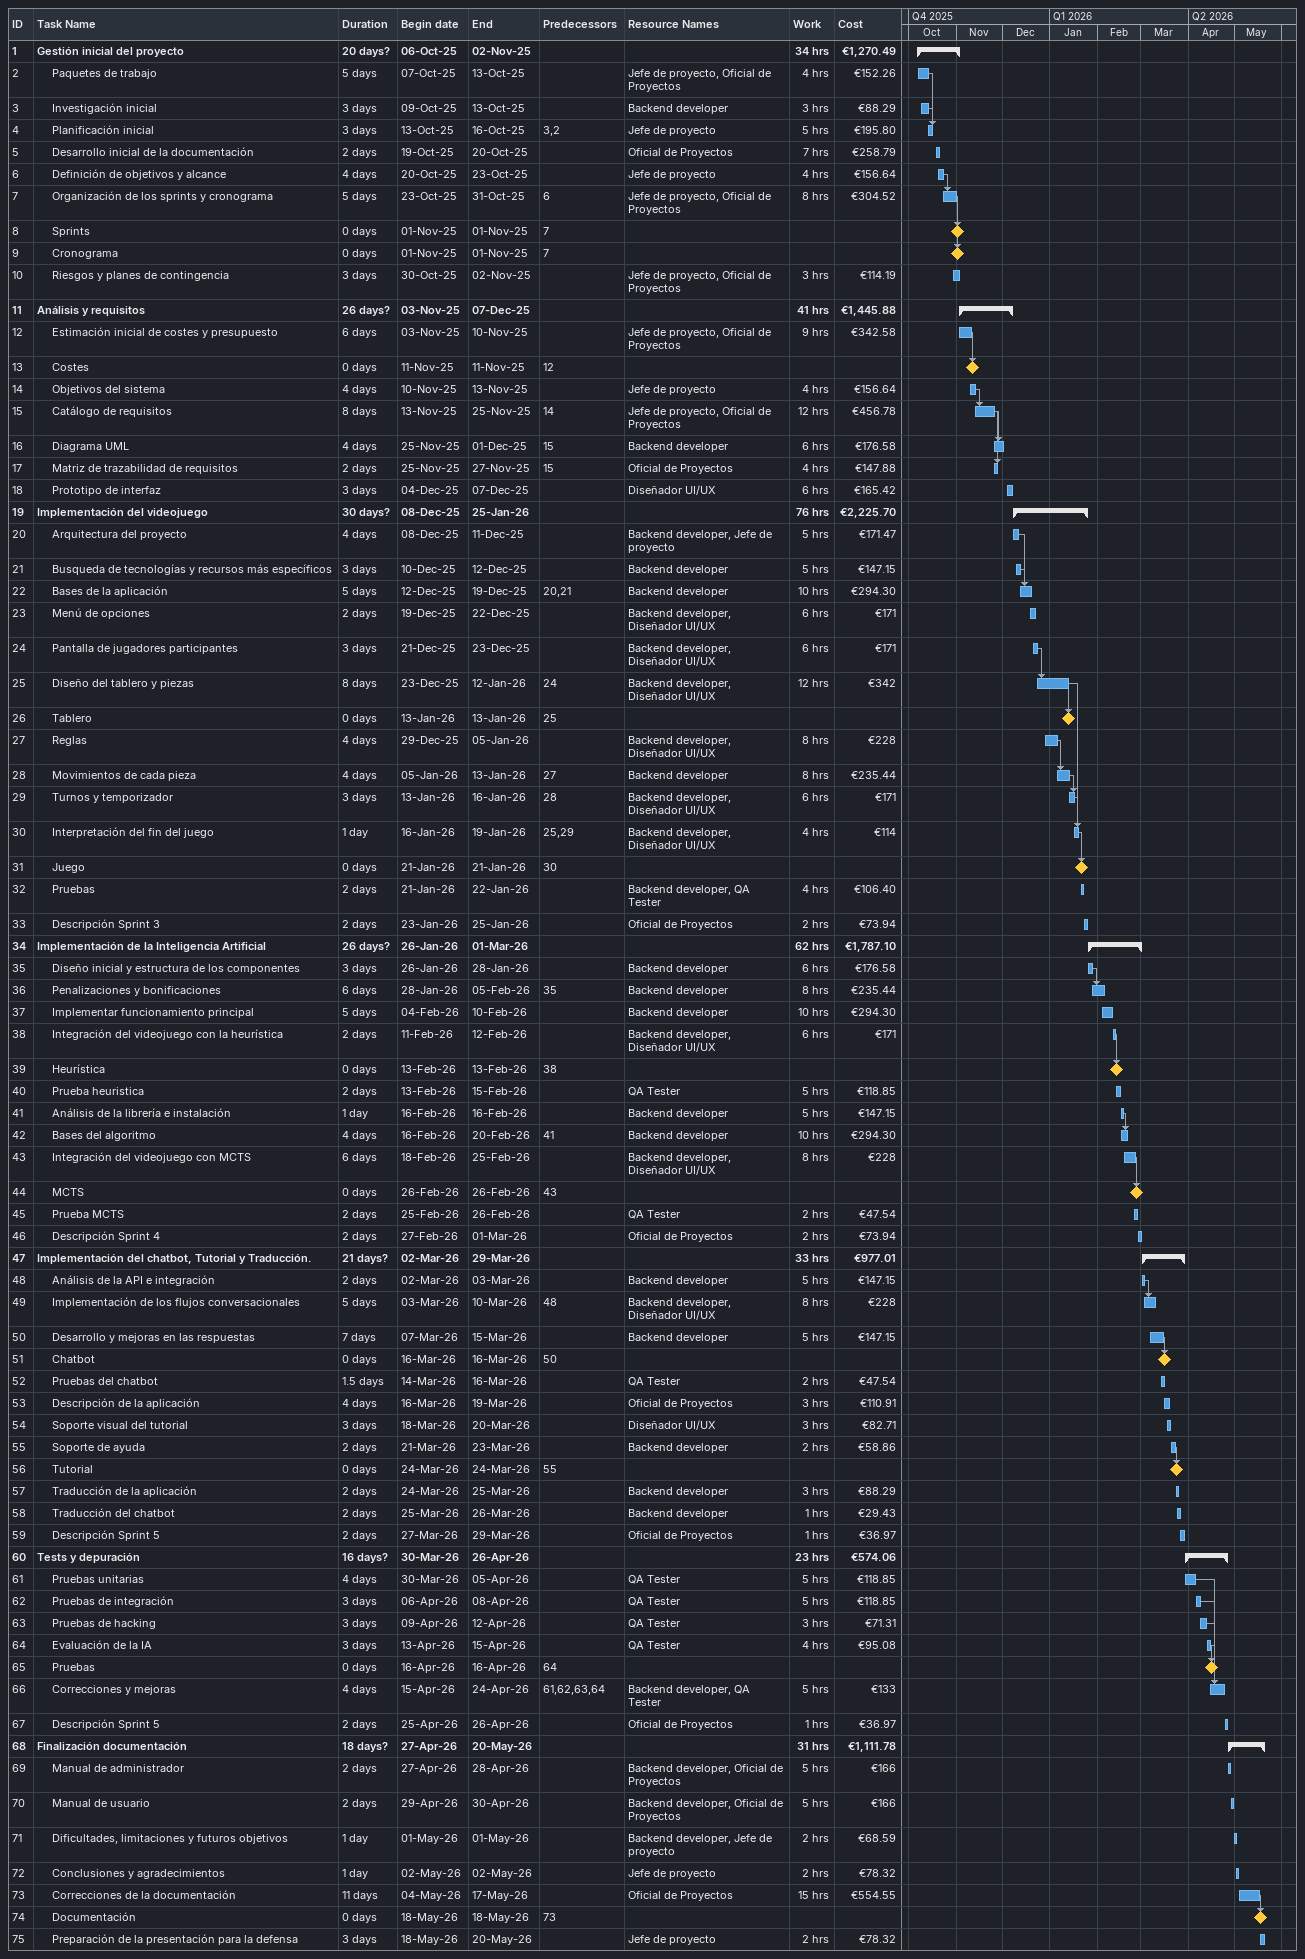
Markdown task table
| ID | Level | Task | Duration | Start | Finish | Predecessors | Resources | Work (h) | Cost (€) |
|---|---|---|---|---|---|---|---|---|---|
| 1 | 1 | **Gestión inicial del proyecto** | 20d? | 2025-10-06 | 2025-11-02 |  |  | 34 | 1270.49 |
| 2 | 2 | Paquetes de trabajo | 5d | 2025-10-07 | 2025-10-13 |  | Jefe de proyecto, Oficial de Proyectos | 4 | 152.26 |
| 3 | 2 | Investigación inicial | 3d | 2025-10-09 | 2025-10-13 |  | Backend developer | 3 | 88.29 |
| 4 | 2 | Planificación inicial | 3d | 2025-10-13 | 2025-10-16 | 3, 2 | Jefe de proyecto | 5 | 195.80 |
| 5 | 2 | Desarrollo inicial de la documentación | 2d | 2025-10-19 | 2025-10-20 |  | Oficial de Proyectos | 7 | 258.79 |
| 6 | 2 | Definición de objetivos y alcance | 4d | 2025-10-20 | 2025-10-23 |  | Jefe de proyecto | 4 | 156.64 |
| 7 | 2 | Organización de los sprints y cronograma | 5d | 2025-10-23 | 2025-10-31 | 6 | Jefe de proyecto, Oficial de Proyectos | 8 | 304.52 |
| 8 | 2 | Sprints | 0d | 2025-11-01 | 2025-11-01 | 7 |  |  |  |
| 9 | 2 | Cronograma | 0d | 2025-11-01 | 2025-11-01 | 7 |  |  |  |
| 10 | 2 | Riesgos y planes de contingencia | 3d | 2025-10-30 | 2025-11-02 |  | Jefe de proyecto, Oficial de Proyectos | 3 | 114.19 |
| 11 | 1 | **Análisis y requisitos** | 26d? | 2025-11-03 | 2025-12-07 |  |  | 41 | 1445.88 |
| 12 | 2 | Estimación inicial de costes y presupuesto | 6d | 2025-11-03 | 2025-11-10 |  | Jefe de proyecto, Oficial de Proyectos | 9 | 342.58 |
| 13 | 2 | Costes | 0d | 2025-11-11 | 2025-11-11 | 12 |  |  |  |
| 14 | 2 | Objetivos del sistema | 4d | 2025-11-10 | 2025-11-13 |  | Jefe de proyecto | 4 | 156.64 |
| 15 | 2 | Catálogo de requisitos | 8d | 2025-11-13 | 2025-11-25 | 14 | Jefe de proyecto, Oficial de Proyectos | 12 | 456.78 |
| 16 | 2 | Diagrama UML | 4d | 2025-11-25 | 2025-12-01 | 15 | Backend developer | 6 | 176.58 |
| 17 | 2 | Matriz de trazabilidad de requisitos | 2d | 2025-11-25 | 2025-11-27 | 15 | Oficial de Proyectos | 4 | 147.88 |
| 18 | 2 | Prototipo de interfaz | 3d | 2025-12-04 | 2025-12-07 |  | Diseñador UI/UX | 6 | 165.42 |
| 19 | 1 | **Implementación del videojuego** | 30d? | 2025-12-08 | 2026-01-25 |  |  | 76 | 2225.70 |
| 20 | 2 | Arquitectura del proyecto | 4d | 2025-12-08 | 2025-12-11 |  | Backend developer, Jefe de proyecto | 5 | 171.47 |
| 21 | 2 | Busqueda de tecnologías y recursos más específicos | 3d | 2025-12-10 | 2025-12-12 |  | Backend developer | 5 | 147.15 |
| 22 | 2 | Bases de la aplicación | 5d | 2025-12-12 | 2025-12-19 | 20, 21 | Backend developer | 10 | 294.30 |
| 23 | 2 | Menú de opciones | 2d | 2025-12-19 | 2025-12-22 |  | Backend developer, Diseñador UI/UX | 6 | 171 |
| 24 | 2 | Pantalla de jugadores participantes | 3d | 2025-12-21 | 2025-12-23 |  | Backend developer, Diseñador UI/UX | 6 | 171 |
| 25 | 2 | Diseño del tablero y piezas | 8d | 2025-12-23 | 2026-01-12 | 24 | Backend developer, Diseñador UI/UX | 12 | 342 |
| 26 | 2 | Tablero | 0d | 2026-01-13 | 2026-01-13 | 25 |  |  |  |
| 27 | 2 | Reglas | 4d | 2025-12-29 | 2026-01-05 |  | Backend developer, Diseñador UI/UX | 8 | 228 |
| 28 | 2 | Movimientos de cada pieza | 4d | 2026-01-05 | 2026-01-13 | 27 | Backend developer | 8 | 235.44 |
| 29 | 2 | Turnos y temporizador | 3d | 2026-01-13 | 2026-01-16 | 28 | Backend developer, Diseñador UI/UX | 6 | 171 |
| 30 | 2 | Interpretación del fin del juego | 1d | 2026-01-16 | 2026-01-19 | 25, 29 | Backend developer, Diseñador UI/UX | 4 | 114 |
| 31 | 2 | Juego | 0d | 2026-01-21 | 2026-01-21 | 30 |  |  |  |
| 32 | 2 | Pruebas | 2d | 2026-01-21 | 2026-01-22 |  | Backend developer, QA Tester | 4 | 106.40 |
| 33 | 2 | Descripción Sprint 3 | 2d | 2026-01-23 | 2026-01-25 |  | Oficial de Proyectos | 2 | 73.94 |
| 34 | 1 | **Implementación de la Inteligencia Artificial** | 26d? | 2026-01-26 | 2026-03-01 |  |  | 62 | 1787.10 |
| 35 | 2 | Diseño inicial y estructura de los componentes | 3d | 2026-01-26 | 2026-01-28 |  | Backend developer | 6 | 176.58 |
| 36 | 2 | Penalizaciones y bonificaciones | 6d | 2026-01-28 | 2026-02-05 | 35 | Backend developer | 8 | 235.44 |
| 37 | 2 | Implementar funcionamiento principal | 5d | 2026-02-04 | 2026-02-10 |  | Backend developer | 10 | 294.30 |
| 38 | 2 | Integración del videojuego con la heurística | 2d | 2026-02-11 | 2026-02-12 |  | Backend developer, Diseñador UI/UX | 6 | 171 |
| 39 | 2 | Heurística | 0d | 2026-02-13 | 2026-02-13 | 38 |  |  |  |
| 40 | 2 | Prueba heuristica | 2d | 2026-02-13 | 2026-02-15 |  | QA Tester | 5 | 118.85 |
| 41 | 2 | Análisis de la librería e instalación | 1d | 2026-02-16 | 2026-02-16 |  | Backend developer | 5 | 147.15 |
| 42 | 2 | Bases del algoritmo | 4d | 2026-02-16 | 2026-02-20 | 41 | Backend developer | 10 | 294.30 |
| 43 | 2 | Integración del videojuego con MCTS | 6d | 2026-02-18 | 2026-02-25 |  | Backend developer, Diseñador UI/UX | 8 | 228 |
| 44 | 2 | MCTS | 0d | 2026-02-26 | 2026-02-26 | 43 |  |  |  |
| 45 | 2 | Prueba MCTS | 2d | 2026-02-25 | 2026-02-26 |  | QA Tester | 2 | 47.54 |
| 46 | 2 | Descripción Sprint 4 | 2d | 2026-02-27 | 2026-03-01 |  | Oficial de Proyectos | 2 | 73.94 |
| 47 | 1 | **Implementación del chatbot, Tutorial y Traducción.** | 21d? | 2026-03-02 | 2026-03-29 |  |  | 33 | 977.01 |
| 48 | 2 | Análisis de la API e integración | 2d | 2026-03-02 | 2026-03-03 |  | Backend developer | 5 | 147.15 |
| 49 | 2 | Implementación de los flujos conversacionales | 5d | 2026-03-03 | 2026-03-10 | 48 | Backend developer, Diseñador UI/UX | 8 | 228 |
| 50 | 2 | Desarrollo y mejoras en las respuestas | 7d | 2026-03-07 | 2026-03-15 |  | Backend developer | 5 | 147.15 |
| 51 | 2 | Chatbot | 0d | 2026-03-16 | 2026-03-16 | 50 |  |  |  |
| 52 | 2 | Pruebas del chatbot | 1.5d | 2026-03-14 | 2026-03-16 |  | QA Tester | 2 | 47.54 |
| 53 | 2 | Descripción de la aplicación | 4d | 2026-03-16 | 2026-03-19 |  | Oficial de Proyectos | 3 | 110.91 |
| 54 | 2 | Soporte visual del tutorial | 3d | 2026-03-18 | 2026-03-20 |  | Diseñador UI/UX | 3 | 82.71 |
| 55 | 2 | Soporte de ayuda | 2d | 2026-03-21 | 2026-03-23 |  | Backend developer | 2 | 58.86 |
| 56 | 2 | Tutorial | 0d | 2026-03-24 | 2026-03-24 | 55 |  |  |  |
| 57 | 2 | Traducción de la aplicación | 2d | 2026-03-24 | 2026-03-25 |  | Backend developer | 3 | 88.29 |
| 58 | 2 | Traducción del chatbot | 2d | 2026-03-25 | 2026-03-26 |  | Backend developer | 1 | 29.43 |
| 59 | 2 | Descripción Sprint 5 | 2d | 2026-03-27 | 2026-03-29 |  | Oficial de Proyectos | 1 | 36.97 |
| 60 | 1 | **Tests y depuración** | 16d? | 2026-03-30 | 2026-04-26 |  |  | 23 | 574.06 |
| 61 | 2 | Pruebas unitarias | 4d | 2026-03-30 | 2026-04-05 |  | QA Tester | 5 | 118.85 |
| 62 | 2 | Pruebas de integración | 3d | 2026-04-06 | 2026-04-08 |  | QA Tester | 5 | 118.85 |
| 63 | 2 | Pruebas de hacking | 3d | 2026-04-09 | 2026-04-12 |  | QA Tester | 3 | 71.31 |
| 64 | 2 | Evaluación de la IA | 3d | 2026-04-13 | 2026-04-15 |  | QA Tester | 4 | 95.08 |
| 65 | 2 | Pruebas | 0d | 2026-04-16 | 2026-04-16 | 64 |  |  |  |
| 66 | 2 | Correcciones y mejoras | 4d | 2026-04-15 | 2026-04-24 | 61, 62, 63, 64 | Backend developer, QA Tester | 5 | 133 |
| 67 | 2 | Descripción Sprint 5 | 2d | 2026-04-25 | 2026-04-26 |  | Oficial de Proyectos | 1 | 36.97 |
| 68 | 1 | **Finalización documentación** | 18d? | 2026-04-27 | 2026-05-20 |  |  | 31 | 1111.78 |
| 69 | 2 | Manual de administrador | 2d | 2026-04-27 | 2026-04-28 |  | Backend developer, Oficial de Proyectos | 5 | 166 |
| 70 | 2 | Manual de usuario | 2d | 2026-04-29 | 2026-04-30 |  | Backend developer, Oficial de Proyectos | 5 | 166 |
| 71 | 2 | Dificultades, limitaciones y futuros objetivos | 1d | 2026-05-01 | 2026-05-01 |  | Backend developer, Jefe de proyecto | 2 | 68.59 |
| 72 | 2 | Conclusiones y agradecimientos | 1d | 2026-05-02 | 2026-05-02 |  | Jefe de proyecto | 2 | 78.32 |
| 73 | 2 | Correcciones de la documentación | 11d | 2026-05-04 | 2026-05-17 |  | Oficial de Proyectos | 15 | 554.55 |
| 74 | 2 | Documentación | 0d | 2026-05-18 | 2026-05-18 | 73 |  |  |  |
| 75 | 2 | Preparación de la presentación para la defensa | 3d | 2026-05-18 | 2026-05-20 |  | Jefe de proyecto | 2 | 78.32 |
